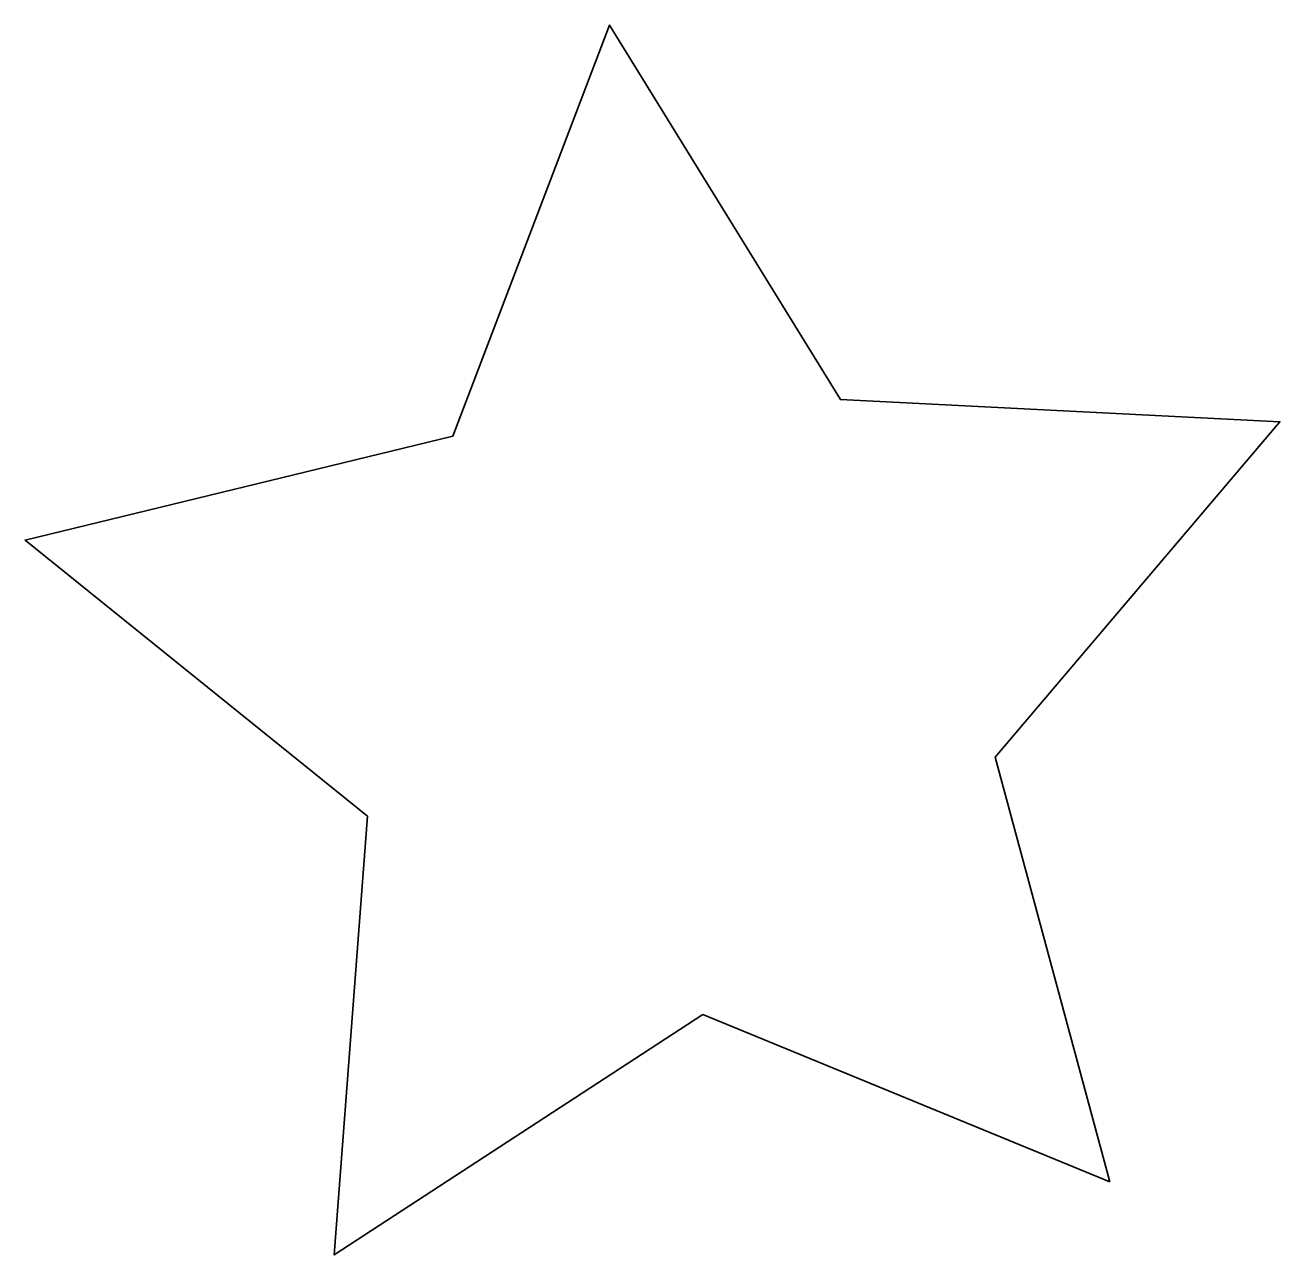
# Model space of a CAD drawing. Extents: x 54 to 347, y -418 to -132.
import ezdxf

# ---------------------------------------------------------------- set-up
doc = ezdxf.new("R2010")
doc.units = 0
doc.header["$MEASUREMENT"] = 0
doc.layers.add('Layer 1', color=7, linetype='Continuous', lineweight=0)

msp = doc.modelspace()

# ---------------------------------------------------------------- linework, layer by layer
at = {"layer": 'Layer 1', "color": 250, "lineweight": 35}
msp.add_lwpolyline([(307.38, -401.36), (212.46, -362.35), (126.51, -418.42), (134.28, -316.09), (54.39, -251.68), (154.12, -227.45), (190.69, -131.56), (244.55, -218.92), (347.04, -224.08), (280.61, -302.29)], close=True, dxfattribs=at)

doc.saveas('drawing.dxf')
